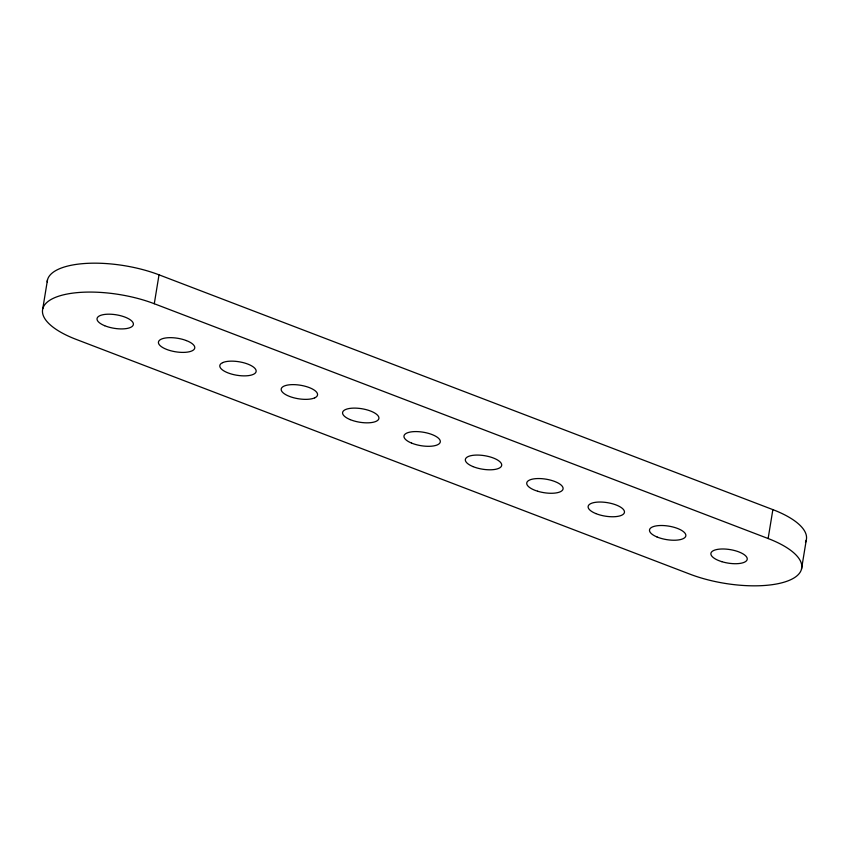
<?xml version="1.0" encoding="UTF-8"?>
<svg xmlns="http://www.w3.org/2000/svg" width="849" height="849" viewBox="0 0 849 849"><rect width="100%" height="100%" fill="white"/><g stroke="black" fill="none" stroke-linecap="round" stroke-linejoin="round"><path stroke-width="1.27" d="M42.768 308.718L47.502 279.82M154.285 303.73A73.598 27.338 9.3 0 0 53.827 298.073A73.598 27.338 9.3 0 0 76.134 339.377L689.982 574.179A73.598 27.338 9.3 0 0 790.44 579.835A73.598 27.338 9.3 0 0 768.133 538.531L154.285 303.73L159.018 274.821A73.598 27.338 9.3 0 0 85.473 263.455A73.598 27.338 9.3 0 0 47.183 281.942M768.133 538.531L772.866 509.623L159.018 274.821M801.498 569.18L806.232 540.282M772.866 509.623A73.598 27.338 9.3 0 1 805.457 542.32M222.629 362.64L221.292 363.414A18.402 6.834 9.3 0 0 236.245 375.152L239.1 375.566A18.402 6.834 9.3 0 0 251.612 375.003L253.32 374.377A18.402 6.834 9.3 0 0 242.527 362.459L239.715 361.876A18.402 6.834 9.3 0 0 222.629 362.64M314.714 397.863L312.994 398.489A18.402 6.834 9.3 0 1 289.594 396.451L287.312 395.475A18.402 6.834 9.3 0 1 283.301 386.486A18.402 6.834 9.3 0 1 303.91 385.934L306.616 386.666A18.402 6.834 9.3 0 1 314.714 397.863M186.366 340.576L183.84 339.706A18.402 6.834 9.3 0 0 161.246 339.165A18.402 6.834 9.3 0 0 164.547 348.514L166.828 349.491A18.402 6.834 9.3 0 0 191.938 350.902A18.402 6.834 9.3 0 0 186.366 340.576M537.661 491.231L535.135 490.372A18.402 6.834 9.3 0 1 529.553 480.046A18.402 6.834 9.3 0 1 554.673 481.457L556.955 482.423A18.402 6.834 9.3 0 1 560.255 491.783A18.402 6.834 9.3 0 1 537.661 491.231M721.809 561.667L719.294 560.807A18.402 6.834 9.3 0 1 713.712 550.481A18.402 6.834 9.3 0 1 738.832 551.892L741.113 552.869A18.402 6.834 9.3 0 1 744.403 562.218A18.402 6.834 9.3 0 1 721.809 561.667M104.65 325.698A18.402 6.834 9.3 0 0 133.314 324.753A18.402 6.834 9.3 0 0 107.653 314.204A18.402 6.834 9.3 0 0 104.65 325.698M595.733 513.539A18.402 6.834 9.3 0 0 624.397 512.594A18.402 6.834 9.3 0 0 598.736 502.046A18.402 6.834 9.3 0 0 595.733 513.539M657.115 537.014A18.402 6.834 9.3 0 0 685.78 536.08A18.402 6.834 9.3 0 0 660.129 525.52A18.402 6.834 9.3 0 0 657.115 537.014M411.574 443.093A18.402 6.834 9.3 0 0 440.238 442.159A18.402 6.834 9.3 0 0 414.588 431.6A18.402 6.834 9.3 0 0 411.574 443.093M350.191 419.618A18.402 6.834 9.3 0 0 378.856 418.674A18.402 6.834 9.3 0 0 353.195 408.125A18.402 6.834 9.3 0 0 350.191 419.618M472.957 466.579A18.402 6.834 9.3 0 0 501.632 465.634A18.402 6.834 9.3 0 0 475.971 455.085A18.402 6.834 9.3 0 0 472.957 466.579"/></g></svg>
